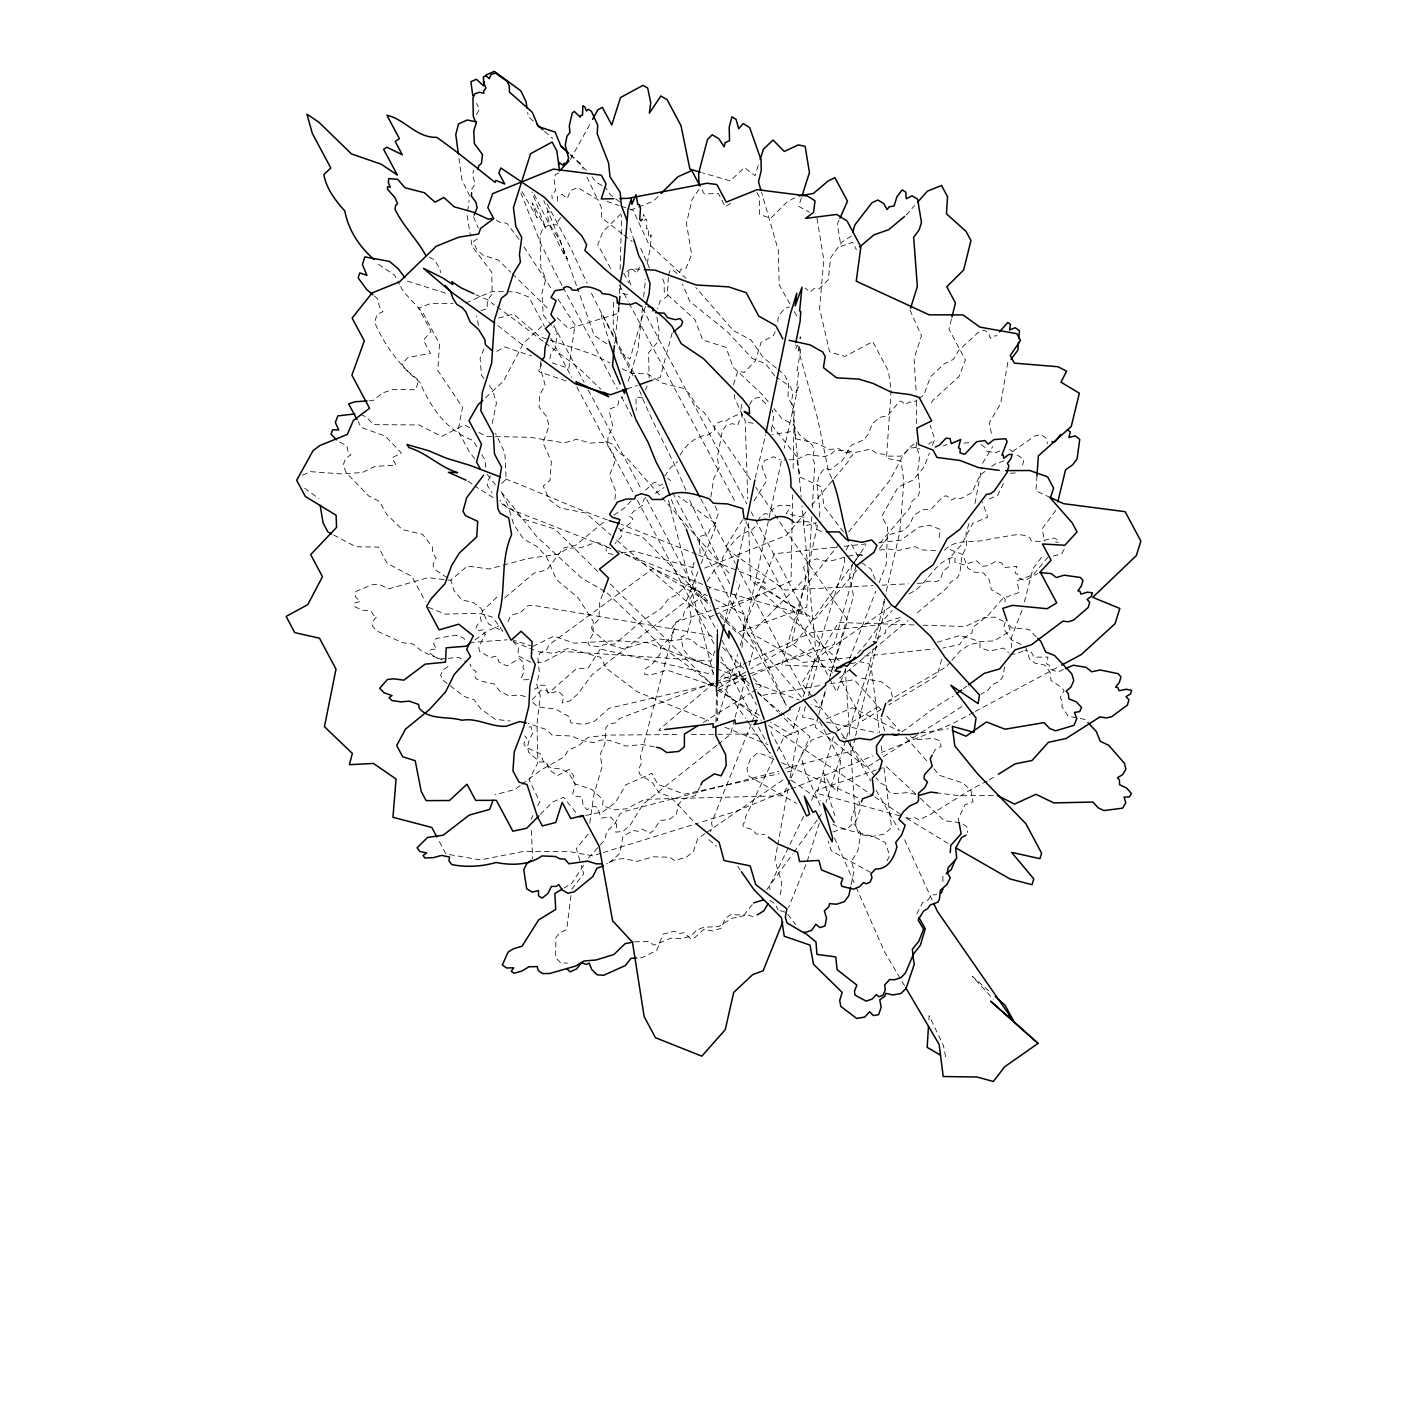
<?xml version="1.0" encoding="UTF-8"?>
<svg xmlns="http://www.w3.org/2000/svg" width="1427" height="1427" viewBox="0 0 1427 1427"><rect width="100%" height="100%" fill="white"/><g stroke="black" fill="none" stroke-linecap="round" stroke-linejoin="round"><path stroke-width="0.75" stroke-dasharray="5 3.75" d="M613.467 302.221L613.218 329.155L616.928 338.859L615.091 344.585M717.46 692.006L717.067 720.76L737.545 654.404M715.962 722.116L716.479 691.31M717.406 634.105L717.549 625.294M792.181 519.25L791.04 581.11L715.855 614.413M792.235 517.038L792.645 494.955M793.127 468.431L794.233 408.782L791.361 402.307L793.02 392.496L790.451 386.735L776.324 377.049M619.015 306.662L618.819 313.226L568.606 328.834L556.12 316.598M619.407 293.552L619.657 284.794M620.121 269.489L621.726 214.799M540.637 363.457L540.458 368.933L545.203 385.094L539.549 395.208L539.121 407.23L546.826 416.827L548.985 426.174L543.027 442.816L551.357 461.527L550.001 480.489L543.241 486.054L549.341 499.771L560.169 507.958L585.855 513.114L610.917 535.107M916.348 423.676L916.384 395.671M1005.036 601.98L1005.179 599.394L1002.45 596.076L991.266 589.601L989.41 580.165L983.453 572.887L973.892 572.084L967.774 567.982L962.726 554.532L948.081 548.806M811.802 516.663L806.808 607.135L736.724 632.75L718.12 613.86M812.302 507.834L814.728 463.704L812.587 458.121L814.246 450.058L812.338 445.063L799.762 434.932L793.037 424.372L782.103 418.86L773.809 408.639M668.335 277.444L667.212 296.388L660.041 301.115L657.472 308.981M928.87 1019.895L929.138 1015.667L943.408 1045.492L945.923 1058.335M891.126 390.356L886.452 458.335L901.043 461.082L903.897 481.398L899.813 532.253L885.971 592.633M1036.983 475.548L1035.895 490.834L1049.773 497.256M740.631 662.699L739.24 677.95L715.373 683.515M742.04 647.448L745.055 614.769L709.344 596.718M777.786 321.878L778.393 315.831L785.135 308.178L789.345 306.948M614.894 499.236L615.733 491.387L609.543 475.227L614.912 461.759L613.432 453.822L607.474 445.295L608.187 435.306L613.093 427.262L609.739 413.473L610.06 408.925L617.766 405.803L618.765 400.702L622.618 397.063M642.471 307.84L637.958 349.793L627.702 383.042M643.648 296.798L645.539 279.121M618.64 307.304L614.662 343.443M570.943 895.55L566.697 929.53L559.652 932.901L555.87 937.717L555.656 957.713L560.9 962.886L567.429 963.118M467.681 211.125L469.144 200.404M916.776 441.978L915.938 448.06L919.987 448.845M589.779 823.201L593.828 794.839L601.998 767.066L600.25 754.33L604.887 743.842L605.922 727.788L608.83 724.06L616.196 722.686L619.461 718.53L713.892 682.481M799.245 346.618L798.674 350.578L800.404 347.635L800.404 351.738L797.015 370.806L798.745 370.003L796.088 392.764L798.21 386.753L784.137 448.274M710.86 496.917L713.696 478.705L719.154 467.753L717.335 457.817L722.258 431.239L726.111 425.3L732.443 423.641L737.955 425.335L738.562 422.035L742.272 418.2L740.756 409.941L741.862 403.805M549.948 358.962L550.947 352.772L555.513 348.027L557.136 332.313L552.962 327.122M755.24 477.974L765.639 434.771M1007.837 362.333L1000.684 403.449L989.196 422.874L992.157 436.769M777.323 847.21L774.932 860.249L781.782 882.742L780.569 893.891L778.25 896.834M777.733 845.052L788.507 786.42M790.094 777.733L798.478 732.14L779.552 713.5M1004.662 666.891L1002.824 676.826L999.524 681.25L992.157 684.675L988.465 689.633L980.955 694.414M974.98 503.535L981.74 467.503M647.198 263.656L650.248 247.923L651.122 234.741L649.891 237.827L648.536 235.723L648.464 228.035L646.645 228.962L646.752 220.329L645.949 218.741L644.594 220.489L643.845 214.532L643.434 215.441M724.631 622.618L731.07 593.15M492.208 423.587L496.435 402.967L492.351 389.607L488.73 384.826M851.045 885.079L854.113 870.309L851.491 861.444L857.912 850.474L860.838 833.243L850.92 819.526L855.415 807.218L858.911 804.757M738.633 557.475L746.392 521.729M781.318 461.331L744.091 633.178L740.149 645.914M817.528 525.172L791.557 643.541L832.869 672.634M819.419 516.574C821.952 500.52 810.037 482.255 824.842 468.377L830.3 469.733L842.394 460.457L851.473 445.135L863.513 440.033L868.651 433.647L872.272 423.587L879.817 417.415L887.737 415.632L899.741 401.148L901.721 401.326L905.289 404.679L909.409 402.004L913.69 402.396L917.097 399.935M852.115 565.021L849.564 576.187L853.542 596.076L829.961 676.38L847.763 620.317L755.864 487.356M873.128 648.696L868.686 668.104L826.019 802.259M875.607 637.923L885.489 594.791M855.148 737.884L852.151 750.887L785.617 768.332M855.647 735.708L877.141 642.507M877.641 640.348L884.651 610.007L883.598 604.281L885.079 600.375M1022.642 465.095L1023.962 459.53L1018.717 455.855L1015.079 455.284M694.075 562.149L691.649 571.959L695.805 580.932L695.823 588.923L688.403 601.712L691.435 618.266L687.101 633.624L681 637.191L683.23 649.339L690.008 657.597L708.559 665.535L713.678 672.83M951.452 319.042L948.955 329.066L965.455 359.979L959.069 376.46L932.669 400.541L929.798 405.821M1024.372 602.016L1032.97 568.588L1043.601 554.728M672.153 333.026L660.237 377.37L651.925 380.278M941.624 659.31L937.307 675.399L888.789 704.849M734.513 719.386L730.446 734.459L718.477 744.002M735.101 717.246L745.554 678.521M749.032 665.624L753.67 648.411L718.833 612.308M1005.197 622.118L1003.449 628.433L1011.44 639.849L1022 644.933M856.164 565.913L834.064 644.505L734.013 679.323L721.188 676.416M805.488 706.454L802.456 716.996L817.528 720.189M808.503 695.93L819.972 655.885L890.805 606.404M833.386 736.546L817.082 793.394L901.258 816.226M818.153 716.515L815.049 727.092L866.528 767.441L881.547 757.862M818.777 714.41L826.233 689.063M645.414 306.43L629.931 359.015L617.481 350.792M968.951 523.62L965.936 533.662L966.614 545.346L961.834 557.333L959.854 573.315L957.053 578.042L950.507 582.234L947.367 587.532L914.992 614.716M800.012 707.096L791.468 734.655L770.598 722.116M803.294 696.483L844.713 562.898L844.57 557.279M733.496 384.737L737.777 371.091L744.305 372.483L755.293 360.942L761.108 342.319L773.238 335.755L775.218 331.849M758.254 165.478L755.026 175.628L744.305 167.548L730.339 180.908L702.69 172.863M801.385 197.925L798.71 206.362L809.448 212.248M819.348 823.201L807.343 860.909L788.525 907.697M825.198 691.185L819.901 707.863L811.606 704.724M668.46 275.357L670.226 269.988L672.438 269.81L678.449 274.483L681.018 269.168L685.798 268.811L691.631 254.434L686.441 223.343L691.952 199.78L699.034 189.363M645.539 389.892L647.002 385.914M602.693 594.185L599.75 602.212L598.858 619.3L591.456 627.042L593.115 633.534L587.888 643.345L590.064 645.664L598.876 646.663L601.32 649.267L712.626 674.489M714.981 650.944L711.199 661.004L563.273 651.461L543.455 662.235L537.23 662.289M725.826 622.118L739.721 585.141L736.796 581.841M799.726 338.538L800.386 336.843L800.386 338.698M845.515 669.334L836.739 691.988L745.001 520.177M849.511 659.042L875.875 591.063M879.068 582.822L886.238 564.289L887.665 527.401L881.761 516.36L897.94 487.338L913.423 479.9L923.893 467.182L929.316 453.197M932.42 445.188L934.739 439.195L930.029 425.014M1022 610.239L1011.404 637.566L1011.547 647.466M483.914 348.777L480.114 358.445L481.47 375.283L483.896 378.458M697.892 571.852L686.458 600.731L592.205 674.596L577.703 694.111L569.658 701.032L562.167 702.976L563.754 696.322L558.314 691.132L548.111 693.772L545.703 685.388L541.6 685.085L534.661 689.205M701.156 563.611L716.693 524.423L678.324 496.114M751.173 724.113L711.574 822.826L712.519 828.052L710.343 831.584M751.993 722.062L757.773 707.667M508.119 621.762L510.777 615.34L520.427 612.54L527.722 605.744L532.681 605.262L710.45 635.336L714.981 639.867M639.492 266.974L636.87 273.288L632.803 269.418L628.79 270.88L628.754 279.157L631.84 287.237M839.076 220.275L837.399 224.093L840.985 246.3L852.49 242.305L856.414 249.654M790.13 779.998L782.924 795.749L644.95 799.298L626.399 808.824L614.805 809.805L602.569 805.756L603.122 799.744L592.044 789.523L575.349 784.012L568.463 772.774L561.31 769.064L550.697 767.869L543.402 761.59L540.441 753.813L527.473 747.891L524.155 745.037L524.048 742.932L526.884 738.348L524.69 735.957M791.04 778.036L809.965 736.671L781.318 712.751M773.363 759.093L745.393 817.207L746.089 819.812L742.843 824.574L743.467 826.875L752.528 829.693L756.256 833.992L764.872 834.617M777.216 751.066L783.958 737.045L818.26 722.401M1003.449 483.414L997.741 495.258L986.342 500.271M490.353 475.869L487.249 482.237L487.606 485.911L492.101 492.547M803.686 816.351L769.563 886.131L769.938 889.61M811.481 800.386L816.351 790.415L876 770.063M531.022 819.455L532.967 815.513M537.836 805.649L539.781 801.706L529.078 779.748L537.854 762.821L536.98 724.149L540.298 695.627L536.677 684.068L539.388 672.866L537.854 657.401L539.995 653.084L546.648 649.713L549.038 644.861L652.87 568.642L710.2 603.104M699.908 786.848L695.591 795.606L682.712 799.227L678.253 804.917L676.434 814.371L669.085 819.562L660.255 820.4L653.049 830.906L649.713 833.261L642.364 829.141L638.19 831.299L633.071 830.425L622.939 836.507L619.657 853.578L607.296 864.423M846.14 550.198L848.601 545.203M887.023 860.927L889.645 855.629L885.364 842.572L873.163 836.436L842.305 828.802L832.726 832.066M476.6 114.535L479.329 109.237L476.547 103.422M916.794 913.869L922.734 902.417L928.424 899.563L931.1 895.104L936.736 894.604M1064.114 549.413L1061.724 553.837L1052.305 556.369M570.372 159.467L591.563 121.259M933.204 753.313L935.184 749.728L941.196 746.196L939.715 740.702L933.704 738.437L916.419 739.668L910.604 736.76M749.46 404.911L753.046 398.918L759.235 397.295L765.835 403.787M982.525 463.258L992.728 446.562M742.522 519.731L725.13 547.968L785.118 590.064L873.181 585.605M754.116 500.895L766.87 480.185L761.911 466.611L764.604 460.582L773.416 456.729L780.23 459.958M471.748 189.309L475.137 183.922L472.426 174.326L473.835 170.098M707.203 581.288L714.196 570.408L722.258 561.97L722.615 557.725C729.554 546.47 737.242 533.752 751.101 530.523L757.148 524.654M583.643 865.261L571.603 883.545L564.147 887.969M757.434 521.123L760.787 516.128L765.175 513.559L767.512 514.148L772.542 509.243L779.285 505.301L789.952 505.443L789.72 508.28L786.241 513.577L804.311 517.341L803.579 526.313L816.405 522.657M560.615 217.546L558.153 221.096L558.278 225.109L550.84 224.342L543.259 227.696L539.959 235.491L540.887 267.759L545.881 278.978L541.921 293.052L543.223 315.01L551.571 325.392M664.643 476.243L671.047 467.218L677.629 461.759M857.698 653.459C870.381 640.045 878.889 623.51 892.321 610.56M854.309 562.042L795.856 642.578L750.745 668.978M855.611 560.258L865.797 545.114M766.816 889.627L792.645 853.97M793.947 852.187L817.189 820.079M818.474 818.295L822.362 812.962M853.417 563.255L859.946 554.479L863.87 555.834M879.549 548.628L890.234 534.287L903.683 530.612L909.605 524.797L914.065 515.093L922.627 509.796L931.403 508.975L941.338 498.219L945.227 495.811L947.385 496.239L951.149 500.074L955.787 497.88L960.46 498.79L971.983 492.583L980.01 475.084L985.022 471.392M1055.748 510.474L1042.209 528.668L1044.421 540.994M680.108 455.035C686.102 444.368 695.894 435.984 708.398 434.843L714.642 430.133L714.285 427.065L717.389 422.927L722.294 420.965L725.291 421.643L730.499 417.683L737.991 414.686L742.397 414.972M571.745 889.164L583.679 873.913L581.253 865.458M752.261 904.629L744.18 914.939L730.392 914.707L724.88 919.077L721.438 928.067L713.036 931.082L703.85 929.262L694.717 937.664L690.918 939.037L684.068 932.652L679.448 933.561L674.347 931.135L662.949 934.203L656.741 950.436L642.257 957.624L638.529 957.856M839.112 543.99L803.472 588.727L781.764 664.982L831.959 667.23M848.69 531.95L889.806 480.328L902.167 457.229L909.481 447.472L915.313 443.066M707.168 591.081L711.324 585.944M588.227 834.117L576.401 848.512L580.646 863.335M1048.096 556.958L1033.451 574.617L1017.005 580.807L1019.146 592.455L1003.02 598.27L988.019 615.429L972.822 627.363L971.841 633.106L964.384 637.53L959.622 644.612L942.801 648.054M806.112 511.918L786.438 535.393L702.69 568.891M811.731 505.212L848.262 461.617L847.995 459.494L852.793 454.981L852.561 453.09L842.626 451.913L839.237 448.738L829.372 449.362L817.172 443.44L795.285 438.695L794.821 431.025L772.239 434.575M856.682 570.318L814.888 619.407L750.459 580.843L748.569 523.085M879.745 543.241L910.016 507.691L912.031 501.252L918.221 496.007L920.005 490.264L917.668 471.16L919.63 456.711L916.687 446.812M645.807 497.345L643.773 499.718L642.311 505.533L633.98 511.044L629.503 516.235L632.839 518.643L631.483 522.139L620.656 530.487L621.405 536.623L615.019 543.562M631.055 500.895L625.311 507.423L613.057 515.7M950.418 662.039L946.119 666.926L888.432 700.764M951.845 660.416L960.442 650.658L969.754 644.594L979.992 642.4L979.974 647.608L989.714 651.033L1003.663 648.036L1008.479 652.638M906.163 215.12L914.671 205.524M588.459 857.948L604.941 839.593L606.546 831.495L614.466 824.467L619.996 814.086L624.17 811.517L778.767 771.258M532.164 699.64L541.118 690.186L545.096 689.776L548.949 692.826L575.866 669.085L588.459 667.747L602.908 644.843L614.93 643.987L641.294 621.405L660.951 608.651L668.657 598.609L676.469 594.97L686.94 584.767L690.008 584.446L692.666 589.119L696.091 588.762L709.736 602.89M540.405 814.353L552.588 802.01L563.594 797.318L576.758 813.604M620.763 213.961L602.997 231.673L597.77 244.463L612.397 271.826M657.99 196.587L653.405 201.153L630.966 209.947M497.024 597.003L482.95 610.595L480.31 617.267L481.363 621.316L477.421 624.562L475.69 628.915L479.044 630.805L484.145 629.485L484.021 633.588L485.394 634.355L478.705 647.002L479.597 651.336L490.478 657.579L496.596 655.992L499.165 662.235L506.906 665.927L519.446 658.507L523.727 663.216L522.96 667.907L524.476 670.048L521.265 678.503L522.942 679.841L528.65 679.609M501.715 483.503L506.139 479.276L504.837 452.841L495.508 433.416M655.35 493.421L663.876 487.588M541.939 326.159L523.441 343.336L503.499 381.134L484.431 398.846M645.414 490.228L653.602 482.79L656.759 481.987L659.096 485.448L662.627 484.538M504.783 597.842L534.019 573.155L546.951 569.819L563.415 548.039L575.723 545.203L604.299 521.604M713.982 682.927L659.06 729.732L659.149 730.66L662.931 729.893M720.689 677.29L727.378 671.671L746.571 662.734M840.039 677.682L908.178 620.442M901.989 731.748C919.345 720.1 934.382 706.294 953.058 696.251M716.764 745.376L643.149 804.097L630.466 824.699L623.064 831.388L615.768 832.155L616.749 824.449L610.845 817.029L600.91 818.081L597.735 807.414L593.632 806.201L587.068 809.715L583.126 805.381L582.091 797.14L574.528 795.927L572.744 793.965L575.17 784.404L573.476 781.479L573.797 775.949L569.105 769.367L557.261 775.717L549.199 769.617L546.077 761.536L540.12 762.161L528.686 752.314L527.419 746.892L529.488 739.204L532.913 732.979L531.486 731.766L531.236 726.825L526.278 727.342M928.656 444.243L931.974 441.728M704.403 594.506C697.535 602.372 684.514 604.656 683.23 616.678L675.328 623.581L670.654 629.896L672.938 632.482L671.154 636.62L660.647 646.984L660.077 654.065L652.193 664.215L645.111 669.12L644.701 674.311L649.82 675.221L667.14 670.066L712.59 685.549M520.088 785.599L514.879 789.488L495.026 794.768M521.818 784.315L540.94 770.063L563.808 757.113L568.517 750.12L578.809 745.536L588.138 737.349L607.135 735.083L680.304 734.548M991.711 466.468L995.047 463.989L1006.089 460.172M963.403 688.652L966.846 686.119M918.792 398.704L923.875 395.011L930.422 376.871L943.586 364.277L953.432 359.301L958.89 350.097L978.512 332.241L984.309 330.172L988.643 333.222L990.392 338.395L992.835 336.166L997.205 335.684M475.048 639.813L487.659 630.877L498.826 625.9M908.963 593.703C928.174 585.908 933.508 560.294 955.038 557.029L954.895 562.131L963.707 564.771L976.514 560.793L982.222 566.358L987.769 565.734L995.814 561.364L1001.593 562.737L1004.18 567.5L1016.827 566.358L1015.096 573.101L1017.736 574.332L1018.129 577.881L1025.228 580.397L1037.911 573.493M1012.492 451.556L1034.878 435.949L1041.318 434.575L1045.92 438.178L1047.596 443.601M704.974 833.618L697.732 838.612L693.361 851.651L686.333 857.252L674.525 860.535L669.709 857.217L653.37 856.824L637.263 861.319L622.903 858.572L614.841 859.821L606.6 863.852M706.793 832.369L784.707 778.714M477.403 238.862L473.372 241.573L476.886 249.85L483.218 255.29L498.326 260.035L510.812 272.254M730.642 203.294L725.38 206.79L718.316 193.555L704.278 193.929L701.156 188.079M944.496 550.162C957.392 536.588 977.156 544.775 992.443 538.104C1004.626 538.443 1018.824 530.452 1029.991 537.997L1031.257 540.922L1039.677 541.439L1054.071 537.979L1057.032 539.638L1054.945 542.01L1058.459 542.206M851.455 235.954L841.769 242.305L830.55 257.823L828.373 279.692L819.009 288.896L814.068 288.611L810.197 291.964L805.203 288.111M876.749 638.511L885.792 632.66L885.453 629.682L893.284 623.474L900.901 619.568L900.651 617.392L874.858 625.258L811.571 632.482L748.533 661.825M883.42 756.667L919.059 733.924M920.932 732.729L962.19 706.401M447.917 666.766L442.994 669.887L440.586 675.167L443.512 680.679L464.292 696.537L474.317 699.854L480.756 708.844L495.312 719.315L510.206 721.01M703.243 722.419L750.21 693.254M752.083 692.095L761.483 686.262L752.564 677.361M987.252 781.14C963.118 792.199 942.872 809.163 919.095 819.883L914.493 817.475L909.677 818.509L903.362 816.797M989.107 779.998L996.528 775.378M881.333 709.397L862.657 720.724L839.736 677.789M496.881 351.381L504.534 346.868L531.486 355.912M718.798 687.671L748.872 670.066M836.525 731.213L880.744 705.277M887.612 702.352L893.213 699.141L890.02 688.313L881.297 681.767L857.895 677.45M626.828 271.433L631.501 268.829L642.221 269.435M973.375 712.501L951.791 724.095L881.494 752.475M975.337 711.449L1059.744 666.141M794.928 197.8L787.436 201.582L770.687 218.277L759.539 214.425L759.325 196.997L756.934 192.52M532.717 646.502L553.89 636.103L574.153 643.149L615.608 640.741L647.109 642.471L658.721 638.797L671.421 640.723L687.725 638.707L692.88 640.402L698.035 646.146L703.814 648.072L713.928 656.509M465.951 302.97L491.726 291.518L515.593 291.911L528.811 297.03L544.472 326.355M713.928 615.269L706.204 618.676L612.593 536.57M717.977 690.668L750.477 676.273M752.511 675.363L815.477 647.483L802.01 505.747M943.265 446.062L946.868 444.475M999.774 450.968L995.761 452.716L987.074 451.36L985.04 447.454L979.689 443.69M1023.088 650.962L1016.149 654.012L1010.066 654.19M1063.507 669.513L1057.639 672.099L1049.79 668.924L1049.237 665.285L1046.312 663.787L1048.024 657.044L1034.183 657.169L1031.204 652.085L1024.836 650.195M302.578 475.155L310.64 471.641L341.499 473.942L362.583 472.48L374.623 466.468L396.046 465.077L392.122 457.728L401.486 453.037L385.254 436.091L361.209 427.404L358.07 421.518M558.635 173.166L555.46 174.522L554.051 178.999L555.745 190.736L551.785 194.5L552.249 198.888M826.322 718.94L852.543 707.738L898.992 730.963M789.309 789.684L734.477 811.802L700.586 822.327M791.325 788.863L873.217 755.811M715.962 681.714L738.544 673.08L749.585 683.961M830.389 733.175L811.481 740.167L800.939 755.793L804.917 770.901L820.15 805.488M627.006 388.982L637.387 385.361M878.069 769.349L886.292 766.549L918.613 796.676M711.502 610.364L676.023 621.922L640.348 756.988L641.865 762.107L638.422 769.777L639.778 774.326L652.799 783.031L658.81 792.502L670.744 796.98L694.236 822.166M713.589 609.686L763.659 593.382L839.718 661.218M601.088 853.221L592.615 855.843L570.104 851.705L524.244 851.295L480.435 859.892L445.955 853.97L437.875 838.826M603.193 852.561L698.481 822.987M937.343 642.239L960.264 635.39L979.921 641.561L994.066 640.937L1010.441 631.002L1007.658 622.761M480.845 310.604L487.142 308.785L487.392 300.205L492.226 294.069L491.744 272.2L472.105 246.372L470.785 238.113M498.647 318.06L513.613 314.047L539.941 336.718L548.289 339.519M713.215 684.015L609.079 708.274L594.631 721.224L583.928 724.434L570.907 722.847L569.409 716.853L555.424 709.005L537.658 706.829L531.754 701.317M585.801 815.477L602.908 811.785L615.429 802.384L625.864 784.868L651.871 773.309L657.776 784.351L684.461 794.179L778.857 773.809M787.436 771.953L791.717 771.026L770.883 732.015M634.551 941.802L648.447 941.481L654.101 945.191L670.815 938.145L680.269 938.788L690.204 936.38L696.394 930.386L703.582 927.247L718.459 926.622L731.997 918.328L747.784 914.85L753.759 917.062M850.528 663.698L860.41 661.753L869.079 663.751L871.415 668.514L879.531 732.622M762.731 695.324L821.577 685.263M830.3 683.765L854.274 679.68L880.816 709.397M621.191 553.052L633.374 551.018L696.447 568.535M920.754 732.979L948.277 728.84M835.455 547.219L774.451 553.765L743.253 628.718L801.831 697.714M844.178 546.291L865.975 543.955M879.032 542.563L900.829 540.227L918.827 527.187L929.512 525.207L940.25 529.417L939.091 536.873L941.659 540.28M916.366 447.418L909.962 448.078L901.061 456.176L887.933 456.123L882.546 454L877.248 453.786L870.363 449.184L854.702 452.644L844.641 450.219L834.884 450.611L829.943 455.088L823.254 456.676L807.86 454.428L795.856 459.69L784.137 459.886M851.045 657.472L802.991 662.413L751.226 633.249L805.916 577.525L803.579 567.197L807.432 562.309L816.957 558.724C832.316 566.323 846.996 552.124 862.443 555.299M864.156 656.135L934.061 648.946M1010.298 473.354L1016.523 472.747M879.496 550.037L889.306 549.11L898.885 550.358L915.189 546.648L921.164 549.823L935.755 550.697M445.973 658.471L439.659 659.006L422.285 651.55L413.099 644.005L402.45 642.721L377.317 631.198L372.679 626.382L373.196 620.745L376.817 616.714L373.696 615.287L371.127 611.166L362.244 610.096L354.502 606.582L354.841 602.961L360.175 601.552L355.394 596.932L355.894 591.402L373.571 584.267L380.67 585.141L389.036 588.816L428.207 577.596L450.7 580.343L467.378 566.037L489.033 568.998L527.687 558.581L558.26 554.14L568.071 548.271L580.807 547.683L595.648 542.545L601.124 543.205L607.973 547.843M448.096 658.293L458.62 657.401L466.219 661.932M963.814 443.084L970.164 442.548M796.034 522.246L806.362 521.479L815.78 523.477L816.512 529.025L821.738 531.807M469.322 642.542L507.12 639.813M369.04 400.844L373 400.595L382.739 392.853L393.317 389.446L415.828 389.803L418.593 380.153L404.483 368.523L402.075 364.028L407.89 357.517L430.455 353.379L423.373 340.143L431.115 331.456L418.628 308.071L431.15 303.327L453.037 303.666M881.993 585.159L908.41 583.804M917.222 583.358L923.822 583.037L927.978 581.217L936.397 581.574L940.09 579.951L943.176 571.157L949.633 566.02L949.205 558.653L961.691 544.436L972.661 523.424L987.627 517.198L982.543 501.929M691.382 734.477L755.686 733.995L770.651 753.349M993.21 795.535L959.176 795.695L937.343 792.93M914.136 624.919L838.648 622.493L801.76 683.39L812.784 697.357M923.019 625.204L965.205 626.542L984.095 617.534L994.869 617.142L1003.466 621.298M537.997 651.64L553.926 653.352L568.196 648.411L600.482 657.276L606.368 668.318L637.245 691.774L708.63 720.635M642.614 397.848L635.96 396.902L636.264 410.138M613.057 554.389L606.564 553.266L606.011 548.771M622.636 293.641L628.665 294.783M748.265 422.356L754.544 423.569M1085.126 719.493L1068.127 716.122L1061.813 706.419L1062.526 701.585L1060.279 697.607L1064.15 690.704L1061.706 687.511L1051.093 680.518L1050.022 672.117L1044.653 665.089L1035.235 663.198L1029.473 658.882L1025.531 646.627M654.369 746.927L642.311 744.502L626.257 746.053L609.49 740.31L601.088 740.024L593.489 742.646L582.109 740.577L571.549 736.011L552.053 735.119L546.095 729.465L528.311 723.418M826.144 722.008L877.801 732.961M915.724 794.411L908.268 792.574L892.981 793.769L888.629 791.682L885.115 785.332L880.245 782.977L876.107 777.733M525.297 696.608L519.267 694.931L508.761 695.805L499.7 691.078L494.259 684.015L479.9 680.733L475.797 678.592L474.977 676.559L476.136 671.511L471.802 668.621L470.018 664.215M550.447 212.195L547.344 211.303L548.182 219.348L551.375 227.357L560.419 240.842L576.651 286.149M780.194 910.658L786.402 912.584M566.269 380.938L539.727 372.001L538.692 370.628L541.386 365.151L540.655 361.406M407.462 281.119L447.757 293.837M511.562 639.492L530.594 645.789M442.102 659.684L435.841 657.615L429.438 652.763L430.99 649.374L436.698 649.071L433.558 643.738L435.931 638.565L455.677 635.211L462.366 637.423L467.592 641.258M550.376 340.215L592.062 354.164L610.043 362.886M552.231 362.868L568.82 368.434L574.992 324.964L557.993 298.921M607.028 201.439L619.05 205.506M621.066 206.166L633.089 210.233L648.536 243.66L686.012 278.408M842.519 737.474L846.568 738.918M696.572 554.336L621.351 524.351M698.534 555.032L762.856 580.753L765.693 583.09L756.899 582.537L804.293 614.627L715.801 589.494L621.084 552.57M607.385 519.963C572.013 507.245 537.979 491.245 502.786 477.902M714.303 667.961L645.985 642.132L623.563 648.857L609.026 644.522L593.115 631.18L593.186 621.137L578.096 597.788L556.423 579.594L546.523 556.691L537.105 546.612L523.566 539.014L513.684 524.405L509.118 509.493L499.842 500.253M716.372 668.728L747.427 680.465M755.721 683.604L799.191 700.033M610.792 548.557L509.35 508.85L501.555 503.713M428.403 607.313L445.242 614.127L478.901 613.218L492.511 617.106L502.893 631.233L488.498 623.92L481.024 608.259L473.318 602.586L461.938 599.875L454.071 590.76L450.843 580.111M513.452 641.722L533.894 649.981M724.952 727.235L767.78 744.555M773.488 759.039L763.427 754.419L757.184 753.206L750.352 759.11L746.963 768.654L748.961 776.252L796.569 803.437M781.532 762.731L858.002 797.836L860.713 808.11L856.111 821.007L846.907 828.98L838.452 827.357L832.744 824.092M622.047 368.701L632.036 373.535L646.306 373.268L662.556 383.167L682.944 388.215L689.633 393.816L696.768 406.374L704.26 412.671L750.834 480.061M870.559 872.379L831.352 850.867L828.177 841.199M360.799 414.365L366.186 417.094L373.696 424.64L418.949 424.943L441.692 436.448L464.328 424.8L469.768 427.654M618.087 550.59L707.346 595.719M339.697 442.138L346.868 445.759L348.134 451.77L350.917 454.66L345.673 458.317L343.122 465.113L346.315 472.729L368.719 496.007L379.493 501.448L386.485 514.077L402.164 529.524L422.713 534.394L432.327 546.916L432.613 552.998L436.18 558.135L433.166 563.933L433.291 566.733L436.876 570.871L447.347 577.792M531.022 662.342L517.858 655.689L518.411 647.751L513.096 641.187M602.051 185.474L597.235 183.013L591.973 176.841M478.848 432.435L486.108 436.27L530.541 437.358L564.343 442.905L576.758 439.213L590.403 443.084L607.866 442.102L613.414 444.903L618.979 453.072L625.187 456.212L660.433 495.882M333.543 534.964L355.858 546.755L378.512 547.13L387.163 563.326L411.886 576.401L425.3 601.516M475.655 294.693L487.231 299.634L494.455 304.968M429.242 257.11L434.771 260.213L439.908 268.9L440.533 272.664M604.709 591.295L581.788 578.185L536.784 536.623L500.966 491.655M948.099 843.446L904.343 816.85M493.225 497.595L474.888 486.161M717.531 690.169L759.235 715.266M496.4 220.15L499.486 222.059L506.906 223.308L519.125 239.379M769.938 900.419L775.022 903.701L778.125 910.016M606.796 343.764L594.328 335.559L577.382 288.2M378.423 264.298L394.673 275.25L399.471 284.241M768.6 725.415L872.949 795.713M874.787 796.944L902.488 815.62M861.569 562.595L870.969 569.088L875.5 580.147M1009.567 449.416L1012.992 451.824M791.414 780.212L820.293 800.708M667.658 478.402L670.654 480.56M304.575 488.195L319.077 498.719M716.746 687.35L659.666 645.058L641.865 626.096L606.618 592.383M718.53 688.688L761.34 720.403M468.038 481.06L473.175 484.877M497.095 306.716L543.33 341.392M545.114 342.73L578.898 368.059L600.838 389.25M497.72 325.427L524.066 346.19M622.083 233.707L601.784 217.867L601.284 207.254L597.949 199.762L577.721 187.49L570.301 190.772L567.357 198.585L562.202 194.375L557.351 196.516L557.618 204.436M623.777 235.027L632.232 241.627M619.639 201.921L610.328 194.571L605.262 187.133M776.395 368.166L763.445 357.678L750.941 339.911L733.442 330.636L695.787 287.469M778.018 369.486L784.493 374.73L788.525 383.114L788.025 396.688L792.538 406.089L801.171 496.899M720.653 662.128L749.3 686.03M757.719 693.076L779.624 711.36M374.498 296.085L377.602 298.689L379.511 306.894L382.989 311.621L377.103 314.439L374.605 322.27C384.309 345.209 400.434 366.561 419.841 382.275C430.401 407.034 446.669 430.722 472.854 440.372L477.278 447.507M709.023 839.754L716.622 846.247M618.622 528.151L621.458 530.666L642.168 536.695L710.378 605.993M988.75 990.802L972.429 976.407L993.299 999.221M533.216 121.063L528.329 116.657L527.687 112.394M544.615 131.338L552.766 138.669M570.675 154.812L580.45 163.606L583.215 169.349M570.229 154.615L586.711 170.669M920.237 798.192L944.478 820.793L961.388 822.737L966.953 826.893L967.542 832.423M512.382 273.788L549.877 310.48M757.469 691.738L777.965 711.948M1036.252 636.817L1028.671 629.307L1011.44 627.898L1007.854 622.796M597.645 571.424L554.889 529.06L522.799 518.946L508.333 506.246L501.626 492.297M610.31 583.982L713.215 685.959M722.544 647.394L743.628 668.442M886.72 715.997L899.991 730.856M905.895 737.474L928.032 762.232M933.918 768.85L939.822 775.45L962.922 782.995L970.984 790.629L972.982 801.706L964.973 804.846L958.391 818.741L959.176 823.058M661.896 497.541L730.909 575.224M768.279 401.808L762.749 394.994L733.157 367.149L725.968 347.296L702.744 340.036L694.913 319.577L664.233 291.661L664.161 282.778L661.682 276.321M474.799 458.78L469.305 451.877L458.049 430.793L462.509 407.212L437.768 370.521L439.498 343.8L422.981 312.888L403.306 291.447L400.434 286.042M487.196 474.353L495.454 484.734M814.157 699.105L848.583 742.789M849.957 744.537L874.733 776.003M787.758 914.315L795.802 924.732M843.553 532.11L824.253 506.835L820.917 486.536L800.19 477.153L796.337 456.176L772.168 425.674L773.648 416.898L772.417 410.28M774.558 375.836L765.835 363.885L752.172 358.373L727.342 331.742L689.776 301.365L682.481 284.08M720.064 681.945L745.59 718.423M746.856 720.243L772.399 756.702M737.705 866.35L740.203 869.953M523.977 246.817L551.91 289.61M481.702 454.642L485.019 459.993L485.822 467.949M904.629 985.879L884.597 951.934L855.95 886.845M847.674 740.827L870.666 780.801M876.142 790.308L899.153 830.3M789.969 303.969L779.16 284.776L778.357 250.456L761.501 192.181M794.304 311.639L797.55 317.4M851.455 544.436L859.553 558.956M623.706 273.181L628.915 282.956M642.489 308.375L746.91 503.927M751.084 511.758L754.223 517.626M755.258 519.571L834.527 668.032M619.693 285.525L628.058 301.168M629.093 303.113L735.601 502.589M633.98 373.696L601.623 313.084L601.445 316.562L609.24 341.695M700.818 498.844L735.262 563.38M736.314 565.342L806.201 696.233M819.74 721.598L840.574 760.609L837.328 791.842L829.283 783.459L823.397 772.417L825.359 786.17L834.866 815.602M534.197 194.357L564.61 255.683L563.38 251.455L567.322 258.822L543.812 200.583M522.05 191.521L537.158 217.796L532.164 202.848L545.917 228.605L532.021 191.985M561.97 285.364L541.332 244.998L520.641 192.199M563.005 287.309L617.302 389M621.476 396.831L631.929 416.381M672.652 492.636L786.313 705.527L733.442 591.777M553.801 325.445L584.089 382.151M588.263 389.981L641.508 489.711M646.734 499.486L717.727 632.464M721.919 640.277L756.31 704.688M550.733 338.092L571.621 377.192M576.847 386.985L633.231 492.583M637.405 500.395L715.676 647.002M720.885 656.759L753.188 717.246M758.397 727.003L766.727 742.611M547.094 203.883L570.497 247.709L587.068 283.242M586.889 177.002L596.985 198.05M469.733 196.123L461.902 179.82L458.977 158.219M715.034 505.907L718.37 513.114L714.41 525.778L710.111 529.007L708.274 533.93L700.443 536.284L699.337 540.744L700.122 554.693M633.053 375.711L590.279 290.912M729.732 583.786L688.492 497.952M904.629 839.807L932.848 901.436M831.816 478.348L828.427 470.785L817.903 419.592L799.031 352.184L798.959 345.602M909.98 310.087L921.485 335.88L914.047 358.427L916.241 393.477M640.687 248.227L649.463 267.973M834.474 838.024L855.058 884.811M685.442 527.169L677.004 513.506L671.261 499.379M685.816 490.192C671.725 454.91 651.318 422.606 638.154 386.931M473.514 216.797L478.313 228.106M629.878 227.963L633.98 239.914M478.509 325.57L476.654 315.956M880.869 718.263L884.597 730.927M668.46 500.378L713.625 675.078M797.425 346.315L797.176 345.156L795.749 348.83L795.392 344.763M656.902 317.222L659.06 330.154L657.901 341.749L648.572 352.844L649.16 377.852M816.957 218.349L823.771 259.732L819.58 308.517L829.586 351.845L844.998 356.393L872.718 341.624L888.432 371.056L890.84 388.198M467.093 215.406L470.446 236.044M881.208 745.893L882.332 754.722M884.009 767.994L891.554 827.678L884.348 834.099L870.969 836.721L859.268 834.028L856.093 827.606L850.046 739.186M771.293 426.798L772.007 432.631M734.352 394.405L734.673 398.258L745.215 420.894L747.766 498.647M845.194 668.442L849.886 736.974M531.45 830.443L532.592 859M620.281 284.508L620.406 291.857M942.926 876.392L942.944 884.847"/><path stroke-width="1.5" d="M717.549 685.37L718.477 651.158L724.149 624.723M715.89 726.521L715.748 735.315L725.612 754.651L726.2 765.55L721.134 775.824L714.428 773.862L702.494 781.586L700.782 785.1M716.479 691.31L717.406 634.105M471.588 192.734L471.427 196.159L475.904 202.188L477.117 207.682L474.228 214.978M614.306 345.655L612.522 365.829L620.21 384.041M928.478 1026.227L927.175 1047.364L940.286 1055.035M1036.983 475.548L1038.357 455.909L1071.249 426.459L1079.365 393.192L1060.957 382.168L1066.629 371.181L1057.978 366.739L1014.329 363.136L1010.262 355.484L1020.466 340.5L1016.845 333.686L979.903 327.122L963.082 314.939L929.084 314.796L856.254 281.19L860.873 246.782L847.067 220.935L836.739 214.442L805.524 218.42L813.568 212.391L815.031 200.815L807.414 196.034L757.184 189.648L726.272 202.117L716.871 184.529L706.971 183.262L628.094 198.353L619.835 198.549M950.239 852.597L950.774 845.337L961.12 833.832L959.176 823.058M1018.486 342.391L1017.861 350.186L1011.029 359.336M1018.789 338.502L1019.413 330.707L1015.168 327.711L1009.478 330.012L1010.53 324.446L1007.765 322.502L999.471 331.849M618.89 305.11L619.907 296.263M754.901 480.025L746.838 519.642M765.996 432.595L790.326 314.225L796.801 293.195L795.142 305.949L802.01 287.184L799.619 310.89L800.743 311.496L800.083 321.45L795.82 342.641M478.081 169.278L478.705 165.817L481.434 163.409L482.487 154.526L474.388 143.645L473.746 130.981L476.172 123.221L473.3 116.443L472.943 97.91L474.923 93.665L479.418 92.273L483.807 93.237L483.753 90.936L485.947 88.135L483.557 82.498L483.414 76.808L486.286 75.916L489.3 78.681L491.084 74.418L495.472 73.062L507.316 81.482L509.243 86.012L509.475 92.113L532.217 112.198L538.282 126.504L555.228 132.158L560.829 146.036L568.659 153.188M620.246 282.671L623.635 264.94L628.041 209.287L631.269 198.817L631.876 204.364L635.978 194.643L637.905 204.703L639.296 204.543L640.491 208.663L639.742 219.383L640.937 220.846L642.346 219.276M850.617 887.184L848.869 895.621L844.267 901.703L836.436 904.254L829.515 903.576L828.873 906.716L824.378 910.836L826.554 918.221L824.984 925.998L819.99 927.621L815.869 924.268L811.606 930.35L803.954 932.848L787.08 923.001L785.332 917.097L786.866 908.767L755.686 884.544L750.174 865.85L724.024 860.535L719.154 842.358L695.894 823.504M738.187 559.58L731.07 593.15M484.342 81.5L483.396 85.745L476.44 79.252L470.874 81.714L472.801 95.645M1057.799 501.929L1065.541 469.893L1072.836 464.613L1077.117 458.87L1079.74 439.391L1075.244 435.859L1068.894 437.483L1070.321 432.006L1067.378 429.705M951.952 317.026L955.448 302.988L946.797 286.791L963.653 269.988L970.966 240.592L966.043 231.37L946.44 213.8L947.564 196.765L941.552 185.51L927.425 191.129L917.507 202.331M646.039 304.326L649.142 293.819L650.034 283.598L643.22 263.745L638.69 255.487L633.98 239.914M625.775 389.286L624.491 393.442L622.778 389.678M852.632 232.244L854.951 224.788L871.968 202.741L877.908 200.03L883.67 203.472L887.13 209.555L889.235 206.808L894.033 206.041L896.941 196.73L902.149 189.934L905.824 192.128L906.234 198.781L911.978 195.82L917.615 199.191L921.467 222.451L919.131 229.89L913.637 237.31L917.365 286.506L910.604 308.125M558.546 164.783L559.188 162.749L563.13 165.175L564.147 163.231L566.358 163.445L568.588 158.094L565.217 145.179L567.018 136.1L569.962 132.443L569.284 125.861L572.298 112.965L574.35 111.431L580.236 117.157L580.593 115.551L582.537 115.141L582.858 105.687L584.909 107.025L586.39 110.967L588.299 109.273L591.42 111.324L597.681 125.112L597.217 133.835L608.58 162.981L610.043 176.877L620.139 192.235L621.351 205.506L626.774 219.794M760.199 159.396L763.427 149.246L773.042 140.042L784.315 151.458L798.21 144.912L805.113 146.232L809.448 172.596L802.063 195.802M881.476 716.408L885.739 703.422M603.425 592.187L608.58 578.149L599.429 569.123L618.979 553.783L610.007 544.24L619.978 519.535L612.397 517.323L609.561 514.326L617.409 502.108L626.15 499.075L634.533 499.058L635.711 495.74L641.437 493.76L648.625 495.722L652.175 499.504L662.199 499.468C675.684 487.445 694.093 493.76 709.094 498.737L713.339 503.249L727.288 503.892L742.753 508.565L744.056 518.572L757.273 520.677L764.711 519.303L770.241 519.945C778 514.648 787.419 515.575 793.965 522.407M493.011 800.262L489.622 809.412L469.233 815.102L443.191 835.205L427.583 837.417L417.076 847.816L419.93 851.509L426.673 852.882L423.052 855.558L424.925 857.966L433.451 857.645L441.514 855.397L449.559 857.038L448.916 860.82L451.842 864.584C466.219 867.455 481.934 866.653 496.043 862.461C511.615 865.511 528.525 865.368 541.957 855.932L555.531 856.503L559.634 858.733L564.967 859.143L568.874 863.781L587.514 861.123L596.236 863.834L602.462 863.834M782.799 921.931L763.142 970.735L752.618 974.677L733.71 992.425L725.237 1029.688L701.834 1056.158L655.421 1037.697L644.166 1016.613L632.464 942.141L612.611 920.843L599.179 846.425L582.68 815.513L570.8 818.581L562.149 802.402L555.763 822.487L542.367 825.948L537.426 816.708L527.045 784.565L518.964 782.121L512.953 770.848L514.237 752.029L523.638 727.342L528.9 705.973L529.881 686.066L535.268 664.518L531.343 657.151L532.11 641.686L521.069 631.269L511.08 640.241L498.505 616.678C506.389 589.69 499.896 560.829 511.615 534.626L508.654 517.787L500.253 513.363L497.862 508.868L496.935 493.903L501.573 467.218L494.491 453.964L493.278 434.022L480.792 410.637L482.397 392.175L491.655 363.082L494.545 319.523L501.287 298.35L506.906 293.926L513.274 273.877L520.427 262.176L519.446 254.523L521.747 237.542L515.843 226.501L513.435 207.593L530.559 153.741L552.106 142.04L556.833 150.87L559.562 170.883L569.016 160.894M941.249 893.124L942.962 889.075M954.913 860.838L951.167 869.703L946.226 873.716M861.373 801.92L862.782 798.692L872.468 795.267L873.681 790.986L872.236 778.25L879.514 770.402L882.189 760.966L876.695 753.367L876.428 746.018L884.134 734.655M839.914 218.367L847.477 201.189L834.902 177.644L827.928 181.158L813.354 193.501L798.674 195.909M592.615 119.351L597.913 109.79L602.372 107.382L611.773 124.97L620.495 97.553L643.06 85.317L647.697 88.082L650.748 102.69L649.356 113.215L660.879 95.966L667.158 99.729L680.964 125.558L689.919 169.135L700.55 172.239M932.206 755.097L930.226 758.682L932.241 766.174L924.464 774.7L924.054 778.732L927.532 782.085L924.714 787.704L918.524 793.18L918.524 799.994L917.24 802.545L909.641 805.934L903.345 811.767L898.885 819.276L905.2 825.323L901.507 835.294L895.71 842.358L896.923 846.853C894.123 857.431 888.218 869.56 875.5 869.025L870.987 873.841L872.004 877.587L870.149 882.118L866.225 883.795L863.424 882.582L859.678 886.595L853.667 889.164L841.787 886.328L840.985 883.331L842.858 878.497L821.435 869.917L818.884 860.427L799.602 861.533L797.497 852.24L777.019 843.464L768.35 837.15M768.065 903.719L763.677 910.979L757.059 915.028M855.13 657.044L846.889 666.516L844.142 665.036L840.699 667.622L836.329 667.426M1060.529 434.522L1055.195 441.692L1051.967 441.674M483.61 475.173L466.683 497.702L462.99 511.098L465.38 515.593L477.706 521.337L476.743 536.855L459.298 553.07L451.556 565.663L444.956 583.732L431.346 598.519L426.53 606.35L439.106 629.896L458.727 624.188L473.336 635.818L466.665 649.285L470.607 656.652L454.214 674.472L445.634 691.81L429.527 709.504L405.411 729.197L396.706 745.518L402.717 756.792L415.221 760.716L421.197 791.379L426.12 800.618L449.451 800.511L467.004 784.208L475.655 800.404L496.346 800.315L512.864 831.227L526.706 828.231L538.889 815.887M895.104 607.367L921.164 573.529L933.204 564.753L947.278 538.817L959.907 529.31L986.485 494.277L990.409 493.813L994.387 490.817L1006.998 472.605L1008.889 465.933L1007.373 463.311L1010.958 458.656L1012.207 454.303L1008.604 454.607L1003.627 458.352L1003.288 455.052L1001.825 455.177L1007.105 441.656L1005.714 438.713L994.066 439.587L988.09 444.082L984.791 440.533L976.585 441.746L964.83 454.268L959.979 452.841L960.21 448.738L958.445 447.846L960.71 439.48L951.256 443.619L950.061 438.535L946.03 438.178L939.501 445.117L935.345 447.079M541.903 359.979L544.4 357.16L545.06 347.421L549.734 333.882L545.328 328.513L555.174 320.219L550.858 314.546L556.102 300.687L551.036 297.458L555.049 290.68L563.54 289.342L564.182 287.487L567.018 286.488L570.55 287.79L572.263 290.038L577.204 290.27C583.875 283.777 593.186 287.772 600.375 291.001L602.408 293.694L609.293 294.408L616.874 297.458L617.392 303.202L630.288 304.629L635.907 302.774L641.972 306.627M661.04 193.537L677.825 176.805L691.792 170.544L700.122 186.134M482.843 400.309L478.081 404.751L468.984 420.662L481.47 444.047L476.547 461.92L480.578 469.501M531.076 860.285L526.527 864.156L523.763 869.774L526.67 888.718L532.342 892.143L538.461 890.537L538.55 895.871L542.26 898.1L547.986 893.391L551.428 886.381L556.441 886.399L558.76 884.49L562.042 889.77L567.857 893.266L574.136 891.875L592.811 876.606L596.968 868.205L603.157 865.939M859.607 246.96L873.984 234.813L888.771 229.658L904.575 216.44M673.651 331.795L681.125 325.695L682.677 321.878L680.18 318.596L675.256 319.666L667.675 317.668L664.268 313.191L655.582 312.691M856.164 565.913L873.984 552.32L876.963 545.489L871.772 539.977L861.854 542.278L846.425 539.46L839.344 531.932L826.144 531.843M956.5 693.718L961.673 689.919M968.576 684.853L984.077 673.437L999.649 668.906L1015.079 649.874L1031.293 644.861L1062.883 621.137L1068.359 621.762L1073.479 620.174L1088.177 607.527L1089.711 602.176L1087.089 599.465L1091.37 596.343L1092.386 592.847L1087.338 592.169L1080.935 594.149L1079.864 591.17L1077.831 590.903L1081.381 585.891L1082.95 580.432L1080.471 577.489L1064.114 575.188L1056.426 577.578L1051.146 573.6L1039.73 572.512M469.644 643.648L466.04 646.199L446.169 647.822L445.492 662.182L425.139 664.144L403.787 680.18L393.888 678.824L387.466 679.448L379.671 688.313L384.131 692.773L392.015 695.538L389 697.642L391.926 700.55L401.183 701.888L409.21 701.121L418.628 704.439L419.288 708.291C429.545 720.51 448.221 716.051 461.973 720.26C476.975 717.442 490.745 727.181 505.996 726.289L519.696 721.545L526.153 722.954M1038.053 1043.405L990.802 1001.326L1038.053 1043.405L1004.608 1066.825L993.37 1081.505L977.067 1077.01L943.211 1076.529L939.144 1044.35L905.753 987.769M697.607 725.915L684.443 734.067L684.354 746.945L678.646 751.458L666.873 752.582L660.398 748.14L656.384 747.32M998.383 774.219L1015.096 763.855L1032.024 760.502L1048.417 742.308L1066.076 738.508L1100.074 716.871L1106.086 717.942L1111.669 716.746L1127.419 705.027L1128.953 699.694L1126.01 696.697L1130.63 693.861L1131.629 690.365L1126.081 689.259L1119.107 690.757L1117.858 687.618L1115.611 687.172L1119.374 682.356L1120.944 676.897L1118.144 673.687L1100.146 669.976L1091.78 671.778L1085.876 667.283L1073.3 665.214L1065.47 668.657M562.292 889.075L554.835 893.498L555.745 909.427L538.603 919.933L522.068 946.208L513.488 948.777L508.083 952.094L502.358 964.991L506.621 968.005L513.631 967.791L511.276 971.305L514.059 973.285L522.086 970.949L528.864 966.81L537.23 966.561L538.193 970.485L542.545 973.571L549.627 973.517L575.812 966.008L583.928 961.031L596.254 959.943L613.931 954.485L625.115 943.675L632.66 942.177M1061.706 665.089L1081.327 654.547L1115.058 623.67L1119.82 608.473L1092.761 597.324L1136.356 555.567L1140.869 541.136L1125.154 511.687L1063.632 503.677L1049.773 497.256M966.186 835.116L961.513 837.595L955.644 848.173L956.714 858.251L948.188 867.705L947.314 872.807L950.293 877.855L946.904 884.544L940.268 890.341L939.465 899.135L937.914 902.185L930.136 905.003L927.835 908.482L923.358 911.282L918.15 920.058L923.554 929.155L918.81 941.285L912.37 949.223L913.012 955.287L905.342 973.143L900.99 977.584L894.729 979.725L889.645 979.564L884.704 984.862L885.257 989.91L882.921 995.386L878.925 996.759L876.339 994.601L872.236 999.025L866.118 1001.13L854.934 995.047L854.505 991.016L856.896 985.129L837.114 969.682L835.74 956.911L816.94 954.413L815.976 941.981L803.99 932.116M485.769 75.132L494.295 71.35L520.837 90.829L526.064 101.709L527.027 108.113M627.006 388.982L610.381 394.797L576.776 384.238M639.474 384.63L651.925 380.278M898.956 734.209L894.997 735.422L892.232 734.084M753.617 902.899L763.267 899.92M919.452 795.321L930.796 792.092L937.343 792.93M579.398 816.868L583.679 815.941M664.821 729.518L713.125 723.721L713.125 727.556L734.959 720.064L735.387 723.846L757.166 720.367L753.973 724.613C767.012 722.312 779.249 716.497 789.987 709.415L789.827 707.935L796.088 703.939L815.067 694.771L825.698 685.263L825.502 683.479L840.449 671.635L834.938 670.922C842.608 661.646 857.681 661.361 863.567 650.944L876.481 642.221L873.431 641.811M491.637 218.545L488.284 219.187L473.318 212.195L454.143 206.808L443.868 197.461L435.074 202.206L424.39 192.734L404.929 187.74L397.723 179.338L388.84 178.571L388.287 182.371L390.356 187.294L387.698 186.527L387.359 189.006L395.101 197.854L397.562 203.722L395.6 205.417L395.047 209.305C403.11 226.072 416.595 238.773 425.567 255.041M918.631 733.3L910.158 734.566L881.583 734.53L870.577 739.846L859.179 738.312L844.07 741.879L839.558 740.114L835.491 733.353L830.425 731.355L803.258 699.391M354.77 413.937L337.842 415.881L335.345 422.517L338.752 429.955L332.634 429.777L330.993 434.111L336.522 439.801M367.06 400.969L355.198 401.736L348.634 403.841L357.018 419.556M636.656 957.963L631.055 958.302L625.401 965.526L603.728 975.283L597.057 974.766L591.706 969.486L589.208 963.154L586.533 964.384L581.413 962.85L576.686 968.862L570.051 971.894L566.626 968.523M613.646 198.692L601.249 198.959L606.047 184.029L601.32 175.2L553.391 169.117L492.69 193.626L487.82 207.629L493.724 218.67L480.614 228.374L478.634 234.046L458.798 237.167L436.198 246.3L399.471 281.868L372.108 292.91L352.13 318.078L364.313 340.892L351.898 375.158L369.575 408.283L353.432 420.394L347.296 434.432L320.023 445.438L313.03 450.682L296.673 480.293L305.324 496.489L336.112 515.218L336.558 527.384L310.676 554.621L322.466 576.704L307.786 604.638L286.131 616.428L294.765 632.625L319.487 638.208L336.005 669.12L324.446 726.7L352.362 753.438L349.383 764.694L373.41 763.445L396.064 779.017L392.96 817.296L431.81 827.464L436.858 836.935M1005.696 470.625L1029.848 470.518L1047.632 476.886L1053.643 488.141L1050.343 498.023L1072.123 522.746L1077.046 531.968L1064.827 545.257L1042.441 543.99L1051.093 560.187L1040.229 571.959L1056.747 602.872L1047.115 608.723L1012.332 605.333L1002.789 608.366L1006.963 620.709M644.362 269.56L655.082 270.167L696.162 284.99L728.555 286.845L746.232 292.696L758.718 316.08L775.789 325.659L782.87 338.912M999.221 470.375L978.547 467.592L960.014 460.475L936.986 457.461L933.062 450.111L918.649 444.564L916.83 428.136L931.67 420.858L919.095 397.312L910.23 394.637L891.144 392.157L873.039 383.399L858.769 379.083L836.525 377.816L823.433 367.595L825.181 356.536L822.773 352.041L809.965 344.852L789.113 340.286M476.457 121.919L467.271 120.011L458.549 123.881L455.766 134.459L458.388 153.902M609.204 520.641L619.336 523.566M648.108 306.413L652.745 307.786L653.031 310.979M500.752 477.1L470.054 465.38L446.651 458.299L428.189 450.575L406.945 444.546L408.96 447.596C426.869 453.072 439.712 467.004 457.621 472.658L448.399 472.283L466.076 480.185M952.219 730.481L966.008 736.225L986.503 721.955L1005.054 729.215L1043.958 722.633L1049.737 728.519L1055.605 730.82L1074.014 725.344L1076.743 718.78L1074.46 712.394L1079.722 711.627L1081.505 707.346L1076.19 701.763L1068.859 698.891L1068.324 693.486L1066.165 691.239L1070.999 687.029L1073.8 680.322L1071.713 673.705L1054.499 655.439L1045.706 652.014L1040.8 641.312L1037.768 638.315M997.473 795.499L1014.49 804.097L1035.966 794.304L1053.804 802.902L1092.939 802.063L1098.237 807.878L1103.874 810.59L1122.585 808.164L1125.796 802.83L1124.048 797.015L1129.328 797.015L1131.433 793.537L1126.599 788.043L1119.553 784.654L1119.428 779.927L1117.484 777.697L1122.621 774.665L1125.921 769.224L1124.369 763.249L1108.708 745.304L1100.253 741.237L1096.221 731.391L1087.909 722.472M331.688 533.983L327.978 532.021L323.037 522.781L320.165 505.283M473.853 293.73L461.224 287.933L451.735 281.583L452.805 284.615L443.119 278.176L423.391 268.276L451.414 292.107L494.67 323.091M955.822 847.87L1009.941 878.925L1032.024 884.704L1033.79 878.889L1011.636 852.347L1039.926 858.679L1041.603 853.168L1025.888 823.718L977.656 773.933L954.77 745.857L952.326 726.325L973.928 732.354L976.05 717.995L950.846 685.228L978.155 703.618L979.439 694.931L945.066 657.383L930.814 636.585L912.816 619.443L891.483 605.066L877.052 585.355L850.92 560.454L790.843 486.785C792.645 455.124 767.405 429.473 744.109 411.458L749.55 413.652L749.229 407.64L742.789 399.168L703.44 358.623L681.25 343.675L671.849 326.07L664.09 318.078L605.405 269.703L584.856 250.492L586.693 244.873L581.966 236.044L544.418 197.336L500.841 167.994L498.844 172.988L504.748 184.029L495.882 180.373L495.062 182.406C475.673 167.102 456.925 151.369 436.662 137.313C416.613 138.08 405.107 119.297 386.931 115.248L399.417 138.633L395.208 141.487L402.289 154.74L386.788 147.195L383.631 149.336L397.384 175.093L381.241 164.212L351.488 153.938L318.827 122.169L306.912 114.16L312.335 133.442L330.814 168.029L323.875 174.54C326.337 188.846 335.452 200.44 344.817 211.018C348.473 230.46 359.336 246.532 373.981 259.464M526.848 348.491L574.813 383.56L577.132 384.469L575.937 381.598L608.669 396.813L603.96 392.264M372.964 294.783L366.757 289.592L358.159 277.908L359.747 272.914L366.953 275.357L362.422 264.548L364.848 256.896L389.446 261.391L398.115 268.668L404.786 277.569M995.261 996.563L1005.054 1005.197L1014.151 1022.035L1008.193 1015.525M491.548 350.114L485.358 344.638L484.966 339.84L478.634 329.53L470.197 322.056L465.737 311.657L461.973 307.376L456.872 304.504L452.769 298.082L450.522 291.215L445.135 285.507M849.636 670.066L856.254 675.97M536.481 124.006L542.991 129.875M560.9 146L567.429 151.868M741.451 871.736L753.991 889.717L781.407 917.704L784.261 936.219L810.019 945.12L813.479 964.242L842.18 992.407L839.7 1000.363L840.788 1006.41L856.699 1018.432L864.708 1017.076L869.685 1011.707L873.449 1015.578L878.675 1014.686L881.137 1007.284L879.781 999.738L884.776 996.314L885.775 993.317L892.678 994.958L900.865 993.567L906.181 988.251L914.297 964.153L912.656 955.091L920.379 945.227L925.249 928.727L918.917 917.579M1014.151 1022.035L937.396 911.371L933.757 903.434M834.153 822.451L823.022 803.258L832.565 837.792L832.137 841.823L815.638 810.911L812.98 812.391L804.329 796.195L809.608 814.282L806.612 815.976C792.36 784.261 770.634 756.506 764.747 721.331M635.033 375.658L699.765 496.899M832.672 480.239C840.075 499.664 842.162 521.212 848.512 541.029M686.333 529.185L716.461 614.662L729.036 638.208L728.947 630.984C746.232 657.776 753.331 689.58 764.141 719.386M609.24 341.695L635.8 419.413L648.286 442.798L655.938 461.652L663.02 474.888L669.887 495.294M760.894 190.112L758.504 181.782L761.251 170.509L761.001 159.663L749.639 127.538L743.182 123.65L738.687 128.698L736.118 119.386L731.89 116.853L729.197 127.217L729.518 140.756L725.219 142.575L724.149 146.767L718.851 138.74L712.234 134.762L707.507 139.471L698.659 173.113L698.945 185.296"/></g></svg>
